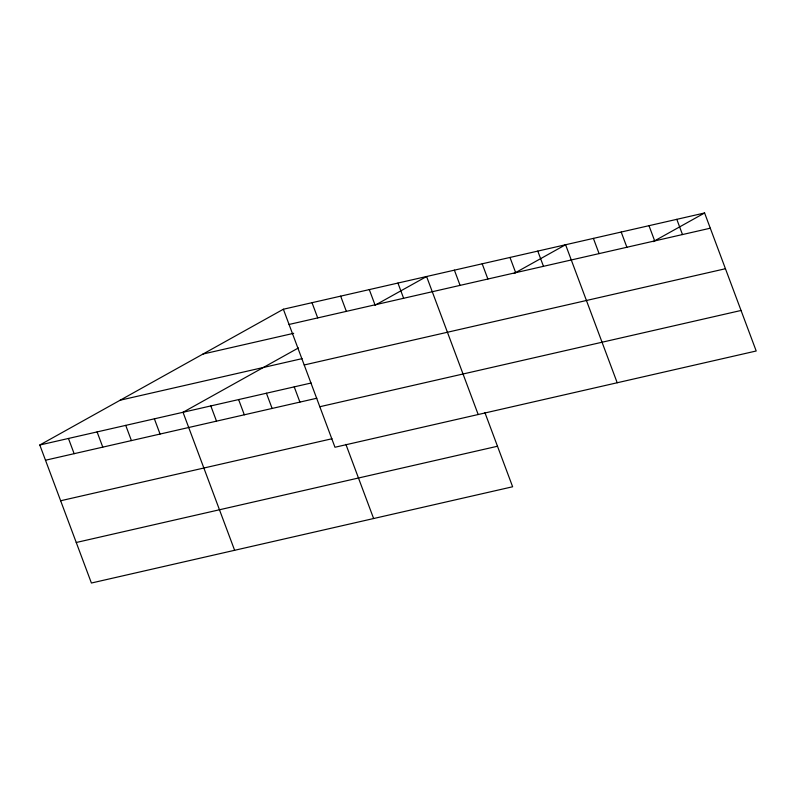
<?xml version="1.0" encoding="UTF-8"?>
<svg xmlns="http://www.w3.org/2000/svg" width="796" height="796" viewBox="0 0 796 796"><rect width="100%" height="100%" fill="white"/><g stroke="black" fill="none" stroke-linecap="round" stroke-linejoin="round"><path stroke-width="1.19" d="M484.913 412.617L512.634 486.764L91.401 583.02L39.8 445.004L283.366 309.236L704.599 212.98L756.2 350.996L334.967 447.252L283.366 309.236M298.43 347.942L183.02 412.278L234.621 550.295M375.145 305.186L426.586 276.51L478.187 414.527M514.146 273.416L565.588 244.74L617.198 382.757M653.158 241.656L704.599 212.98M289.057 324.46L710.291 228.203M202.99 354.041L293.694 333.315M120.176 400.199L302.072 358.638M304.211 364.976L725.445 268.73M39.8 445.004L311.146 383.005M45.491 460.227L316.838 398.229M319.823 406.726L741.046 310.47M60.645 500.754L331.992 438.745M76.247 542.494L497.48 446.248M676.799 219.338L682.49 234.561M648.999 225.686L654.69 240.909M621.198 232.044L626.89 247.267M593.398 238.392L599.09 253.616M537.788 251.098L543.479 266.322M509.987 257.446L515.679 272.67M482.187 263.804L487.878 279.028M454.387 270.152L460.078 285.376M397.94 283.058L403.632 298.281M369.294 289.595L374.986 304.818M340.658 296.142L346.35 311.365M312.012 302.689L317.704 317.912M345.902 444.377L373.623 518.524M294.221 386.866L299.913 402.089M266.421 393.224L272.113 408.447M238.621 399.572L244.312 414.796M210.821 405.93L216.512 421.154M154.374 418.825L160.066 434.049M125.728 425.372L131.42 440.596M97.092 431.91L102.784 447.133M68.446 438.457L74.137 453.68"/></g></svg>
